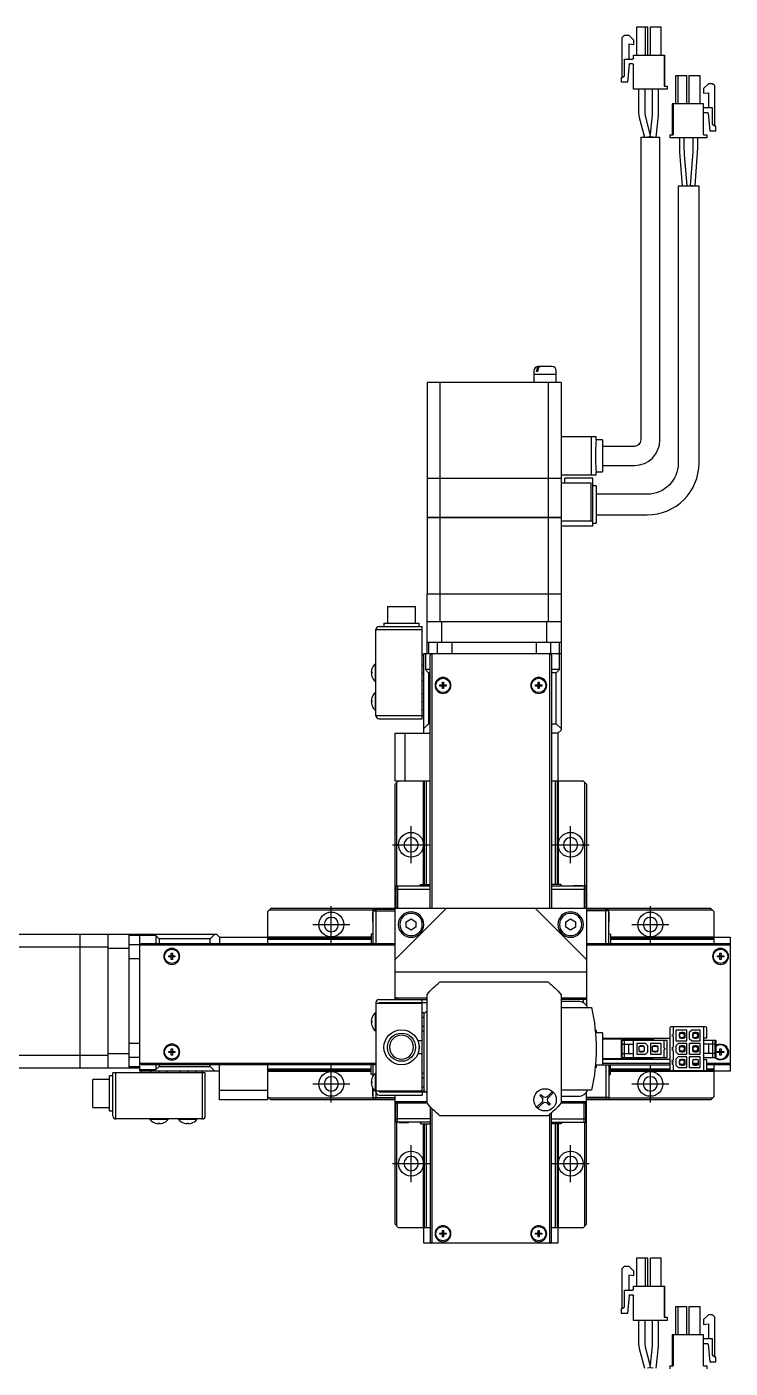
# Model space of a CAD drawing. Extents: x 0 to 1546, y -8 to 1243.
# Drawn here: x 549.7 to 770.2, y 822.4 to 1243.2 of the extents above; entities that cross this region are included whole.
import ezdxf

# ---------------------------------------------------------------- set-up
doc = ezdxf.new("R2010")
doc.units = 0
doc.header["$LTSCALE"] = 0.5
doc.linetypes.add('CENTER', pattern=[50.8, 31.75, -6.35, 6.35, -6.35])
doc.layers.add('MSM_CENTER', color=1, linetype='CENTER')
doc.layers.add('MSM_CONTINUOUS', color=7, linetype='CONTINUOUS')

msp = doc.modelspace()

# ---------------------------------------------------------------- linework, layer by layer
at = {"layer": 'MSM_CENTER'}
for p, q in [((670.16, 980.8), (670.16, 992.4)), ((720.16, 980.8), (720.16, 992.4)), ((664.36, 986.6), (675.96, 986.6)), ((714.36, 986.6), (725.96, 986.6)), ((645.16, 955.8), (645.16, 967.4)), ((745.16, 955.8), (745.16, 967.4)), ((639.36, 961.6), (650.96, 961.6)), ((739.36, 961.6), (750.96, 961.6)), ((645.16, 905.8), (645.16, 917.4)), ((745.16, 905.8), (745.16, 917.4)), ((639.36, 911.6), (650.96, 911.6)), ((739.36, 911.6), (750.96, 911.6)), ((670.16, 880.8), (670.16, 892.4)), ((720.16, 880.8), (720.16, 892.4)), ((664.36, 886.6), (675.96, 886.6)), ((714.36, 886.6), (725.96, 886.6))]:
    msp.add_line(p, q, dxfattribs=at)
at = {"layer": 'MSM_CONTINUOUS', "linetype": 'CONTINUOUS'}
for p, q in [((740.96, 1234.3), (740.96, 1243.2)), ((740.96, 1243.2), (744.36, 1243.2)), ((740.96, 1234.3), (740.96, 1243.2)), ((743.61, 1234.3), (743.61, 1243.2)), ((744.36, 1234.3), (744.36, 1243.2)), ((745.16, 1234.3), (745.16, 1243.2)), ((745.16, 1243.2), (748.56, 1243.2)), ((745.16, 1234.3), (745.16, 1243.2)), ((748.56, 1234.3), (748.56, 1243.2)), ((736.36, 1239.9), (737.06, 1240.6)), ((736.36, 1239.9), (737.06, 1240.6)), ((736.36, 1227.3), (736.36, 1239.9)), ((736.36, 1227.3), (736.36, 1239.9)), ((737.06, 1240.6), (738.36, 1240.6)), ((738.36, 1240.6), (739.86, 1239.1)), ((739.86, 1237.6), (738.36, 1237.74)), ((738.36, 1237.74), (738.36, 1233.05)), ((739.86, 1237.6), (738.36, 1237.74)), ((739.86, 1239.1), (739.86, 1237.6)), ((737.06, 1227.8), (737.06, 1233.05)), ((737.06, 1233.05), (739.56, 1233.05)), ((737.06, 1227.8), (737.06, 1233.05)), ((739.86, 1233.35), (739.86, 1234.3)), ((739.86, 1234.3), (749.71, 1234.3)), ((739.86, 1233.35), (739.86, 1234.3)), ((739.86, 1233.35), (739.86, 1233.35)), ((749.46, 1234.3), (749.46, 1224.6)), ((749.71, 1224.6), (749.71, 1234.3)), ((738.47, 1231.37), (737.98, 1225.8)), ((739.56, 1231.55), (738.66, 1231.55)), ((739.86, 1231.26), (739.86, 1231.25)), ((739.86, 1223.6), (739.86, 1231.25)), ((739.86, 1223.6), (739.86, 1231.25)), ((736.06, 1225.8), (736.06, 1227.3)), ((736.06, 1227.3), (736.36, 1227.3)), ((736.06, 1225.8), (736.06, 1227.3)), ((737.98, 1225.8), (736.06, 1225.8)), ((736.36, 1227.3), (737.06, 1227.8)), ((736.36, 1227.3), (737.06, 1227.8)), ((749.46, 1224.6), (750.46, 1224.6)), ((750.46, 1224.6), (750.46, 1223.6)), ((753.16, 1227.95), (756.56, 1227.95)), ((753.16, 1219.05), (753.16, 1227.95)), ((753.91, 1219.05), (753.91, 1227.95)), ((756.56, 1219.05), (756.56, 1227.95)), ((757.36, 1219.05), (757.36, 1227.95)), ((757.36, 1227.95), (760.76, 1227.95)), ((760.76, 1219.05), (760.76, 1227.95)), ((763.36, 1225.35), (761.86, 1223.85)), ((764.66, 1225.35), (763.36, 1225.35)), ((765.36, 1224.65), (764.66, 1225.35)), ((765.36, 1212.05), (765.36, 1224.65)), ((750.46, 1223.6), (739.86, 1223.6)), ((741.49, 1223.6), (741.49, 1216.25)), ((743.49, 1216.25), (743.49, 1223.6)), ((745.69, 1223.6), (745.69, 1215.7)), ((747.69, 1215.7), (747.69, 1223.6)), ((761.86, 1223.85), (761.86, 1222.35)), ((761.86, 1222.35), (763.36, 1222.49)), ((763.36, 1222.49), (763.36, 1217.8)), ((741.49, 1216.25), (741.68, 1214.73)), ((743.62, 1215.24), (743.49, 1216.25)), ((761.86, 1219.05), (752.01, 1219.05)), ((752.01, 1219.05), (752.01, 1209.35)), ((752.26, 1219.05), (752.26, 1209.35)), ((761.86, 1209.35), (761.86, 1219.05)), ((764.66, 1217.8), (762.16, 1217.8)), ((762.16, 1216.3), (763.06, 1216.3)), ((763.26, 1216.12), (763.75, 1210.55)), ((764.66, 1212.55), (764.66, 1217.8)), ((741.68, 1214.73), (743.28, 1208.6)), ((745.1, 1209.55), (743.62, 1215.24)), ((745.69, 1215.6), (745.1, 1209.55)), ((745.69, 1215.7), (745.69, 1215.6)), ((747.02, 1208.6), (747.68, 1215.41)), ((747.68, 1215.41), (747.69, 1215.7)), ((765.36, 1212.05), (764.66, 1212.55)), ((765.66, 1212.05), (765.36, 1212.05)), ((765.66, 1210.55), (765.66, 1212.05)), ((742.16, 1208.6), (748.16, 1208.6)), ((742.16, 1208.6), (742.16, 1113.6)), ((745.16, 1208.82), (744.31, 1208.6)), ((745.03, 1208.79), (745.02, 1208.7)), ((746.01, 1208.6), (745.02, 1208.7)), ((745.16, 1208.82), (745.1, 1209.55)), ((748.16, 1113.6), (748.16, 1208.6)), ((751.26, 1209.35), (751.26, 1208.35)), ((751.26, 1209.35), (752.26, 1209.35)), ((762.86, 1208.35), (751.26, 1208.35)), ((754.29, 1208.35), (754.29, 1204.75)), ((755.79, 1205.73), (755.79, 1208.35)), ((758.49, 1208.35), (758.49, 1204.73)), ((759.99, 1204.73), (759.99, 1208.35)), ((761.86, 1209.35), (762.86, 1209.35)), ((762.86, 1209.35), (762.86, 1208.35)), ((763.75, 1210.55), (765.66, 1210.55)), ((754.32, 1203.9), (755.16, 1193.35)), ((755.89, 1203.09), (755.79, 1205.73)), ((758.46, 1204.04), (757.67, 1193.41)), ((759.17, 1193.35), (759.96, 1203.93)), ((756.66, 1193.41), (755.89, 1203.09)), ((753.91, 1193.35), (760.41, 1193.35)), ((753.91, 1193.35), (753.91, 1106.35)), ((758.41, 1193.35), (757.67, 1193.41)), ((757.67, 1193.41), (757.69, 1193.35)), ((760.41, 1106.35), (760.41, 1193.35)), ((708.66, 1134.1), (708.66, 1131.6)), ((717.16, 1131.6), (675.16, 1131.6)), ((675.16, 1131.6), (675.16, 1101.65)), ((679.19, 1131.6), (679.19, 1101.65)), ((713.14, 1131.6), (713.14, 1101.65)), ((717.16, 1131.6), (717.16, 1101.65)), ((728.16, 1114.6), (717.16, 1114.6)), ((726.73, 1102.6), (726.73, 1114.6)), ((728.16, 1113.6), (728.16, 1114.6)), ((730.16, 1113.6), (728.16, 1113.6)), ((730.16, 1113.6), (730.16, 1103.6)), ((740.16, 1111.6), (730.16, 1111.6)), ((728.16, 1102.6), (717.16, 1102.6)), ((728.16, 1102.6), (728.16, 1103.6)), ((728.16, 1103.6), (730.16, 1103.6)), ((730.16, 1105.6), (740.16, 1105.6)), ((675.16, 1101.65), (717.16, 1101.65)), ((675.16, 1101.6), (675.16, 1089.35)), ((675.16, 1101.6), (717.16, 1101.6)), ((675.21, 1101.65), (675.21, 1101.6)), ((679.19, 1101.6), (679.19, 1089.35)), ((679.45, 1101.65), (679.45, 1101.6)), ((712.88, 1101.65), (712.88, 1101.6)), ((713.14, 1101.6), (713.14, 1089.35)), ((717.11, 1101.65), (717.11, 1101.6)), ((717.16, 1101.6), (717.16, 1065.35)), ((726.56, 1100.1), (717.16, 1100.1)), ((727.16, 1101.6), (718.36, 1101.6)), ((718.36, 1100.1), (718.36, 1101.6)), ((726.56, 1088.1), (726.56, 1100.1)), ((727.16, 1086.6), (727.16, 1101.6)), ((728.16, 1099.17), (727.16, 1099.17)), ((728.16, 1099.17), (728.16, 1087.53)), ((744.16, 1096.6), (728.16, 1096.6)), ((728.16, 1090.1), (744.16, 1090.1)), ((675.16, 1089.35), (717.16, 1089.35)), ((675.16, 1089.3), (675.16, 1065.35)), ((675.16, 1089.3), (717.16, 1089.3)), ((675.21, 1089.35), (675.21, 1089.3)), ((679.19, 1089.3), (679.19, 1065.35)), ((679.45, 1089.35), (679.45, 1089.3)), ((712.88, 1089.35), (712.88, 1089.3)), ((713.14, 1089.3), (713.14, 1065.35)), ((717.11, 1089.35), (717.11, 1089.3)), ((727.16, 1088.1), (717.16, 1088.1)), ((727.16, 1086.6), (717.16, 1086.6)), ((727.16, 1087.53), (728.16, 1087.53)), ((675.16, 1065.35), (717.16, 1065.35)), ((675.16, 1065.3), (717.16, 1065.3)), ((675.16, 1046.6), (675.16, 1065.3)), ((675.21, 1065.35), (675.21, 1065.3)), ((679.19, 1065.3), (679.19, 1056.6)), ((679.45, 1065.35), (679.45, 1065.3)), ((712.88, 1065.35), (712.88, 1065.3)), ((713.14, 1065.3), (713.14, 1056.6)), ((717.11, 1065.35), (717.11, 1065.3)), ((717.16, 1065.3), (717.16, 1022.6)), ((662.74, 1061.4), (671.59, 1061.4)), ((662.74, 1061.4), (662.74, 1056.1)), ((671.59, 1056.1), (671.59, 1061.4)), ((717.16, 1056.6), (675.16, 1056.6)), ((679.66, 1056.6), (679.66, 1050.1)), ((712.66, 1050.1), (712.66, 1056.6)), ((659.16, 1027.1), (659.16, 1054.1)), ((659.16, 1054.1), (673.66, 1054.1)), ((660.16, 1055.1), (673.66, 1055.1)), ((661.66, 1056.1), (672.66, 1056.1)), ((661.66, 1056.1), (661.66, 1055.1)), ((672.66, 1055.1), (672.66, 1056.1)), ((673.66, 1026.1), (673.66, 1055.1)), ((717.16, 1050.1), (675.16, 1050.1)), ((675.66, 1050.1), (675.66, 1046.6)), ((678.43, 1046.6), (678.43, 1050.1)), ((682.9, 1050.1), (682.9, 1046.6)), ((709.43, 1046.6), (709.43, 1050.1)), ((713.9, 1050.1), (713.9, 1046.6)), ((716.66, 1041.6), (716.66, 1050.1)), ((673.66, 1046.1), (674.16, 1046.1)), ((674.16, 1046.6), (717.16, 1046.6)), ((674.16, 1021.6), (674.16, 1046.6)), ((674.66, 1046.6), (674.66, 1041.6)), ((676.66, 1046.6), (676.16, 1046.1)), ((676.16, 966.6), (676.16, 1046.1)), ((676.66, 1046.6), (676.66, 966.6)), ((713.66, 966.6), (713.66, 1046.6)), ((714.16, 1046.1), (713.66, 1046.6)), ((714.16, 1046.1), (714.16, 966.6)), ((657.68, 1040.86), (657.86, 1040.86)), ((657.86, 1040.34), (657.68, 1040.34)), ((657.85, 1041.76), (657.86, 1041.76)), ((657.86, 1039.45), (657.85, 1039.45)), ((657.86, 1040.86), (657.86, 1040.34)), ((659.01, 1037.75), (659.01, 1043.45)), ((659.16, 1043.45), (659.01, 1043.45)), ((673.66, 1043.1), (674.16, 1043.1)), ((673.66, 1040.6), (674.16, 1040.6)), ((674.66, 1041.6), (675.66, 1040.6)), ((676.16, 1041.6), (674.66, 1041.6)), ((676.16, 1040.6), (675.66, 1040.6)), ((675.66, 1040.6), (675.66, 1024.6)), ((716.66, 1041.6), (714.16, 1041.6)), ((715.66, 1040.6), (714.16, 1040.6)), ((715.66, 1040.6), (716.66, 1041.6)), ((715.66, 1024.6), (715.66, 1040.6)), ((659.01, 1037.75), (659.16, 1037.75)), ((673.66, 1038.1), (674.16, 1038.1)), ((679.19, 1036.42), (679.19, 1036.78)), ((679.19, 1036.78), (679.98, 1036.78)), ((679.98, 1036.42), (679.19, 1036.42)), ((679.97, 1036.42), (679.97, 1036.78)), ((679.98, 1037.58), (680.34, 1037.58)), ((679.98, 1036.78), (679.98, 1037.58)), ((679.98, 1036.8), (680.34, 1036.8)), ((679.98, 1035.63), (679.98, 1036.42)), ((680.34, 1036.41), (679.98, 1036.41)), ((680.34, 1035.63), (679.98, 1035.63)), ((680.34, 1037.58), (680.34, 1036.78)), ((680.34, 1036.78), (681.14, 1036.78)), ((681.14, 1036.42), (680.34, 1036.42)), ((680.34, 1036.42), (680.34, 1035.63)), ((680.36, 1036.78), (680.36, 1036.42)), ((681.14, 1036.78), (681.14, 1036.42)), ((709.19, 1036.42), (709.19, 1036.78)), ((709.19, 1036.78), (709.98, 1036.78)), ((709.98, 1036.42), (709.19, 1036.42)), ((709.97, 1036.42), (709.97, 1036.78)), ((709.98, 1037.58), (710.34, 1037.58)), ((709.98, 1036.78), (709.98, 1037.58)), ((709.98, 1036.8), (710.34, 1036.8)), ((709.98, 1035.63), (709.98, 1036.42)), ((710.34, 1036.41), (709.98, 1036.41)), ((710.34, 1035.63), (709.98, 1035.63)), ((710.34, 1037.58), (710.34, 1036.78)), ((710.34, 1036.78), (711.14, 1036.78)), ((711.14, 1036.42), (710.34, 1036.42)), ((710.34, 1036.42), (710.34, 1035.63)), ((710.36, 1036.78), (710.36, 1036.42)), ((711.14, 1036.78), (711.14, 1036.42)), ((657.68, 1031.86), (657.86, 1031.86)), ((657.86, 1031.34), (657.68, 1031.34)), ((657.85, 1032.76), (657.86, 1032.76)), ((657.86, 1031.86), (657.86, 1031.34)), ((659.01, 1028.75), (659.01, 1034.45)), ((659.16, 1034.45), (659.01, 1034.45)), ((673.66, 1034.1), (674.16, 1034.1)), ((673.66, 1031.6), (674.16, 1031.6)), ((657.86, 1030.45), (657.85, 1030.45)), ((659.01, 1028.75), (659.16, 1028.75)), ((674.16, 1027.1), (659.16, 1027.1)), ((673.66, 1029.1), (674.16, 1029.1)), ((660.16, 1026.1), (673.66, 1026.1)), ((674.16, 1023.1), (675.66, 1024.6)), ((675.66, 1024.6), (676.16, 1024.6)), ((714.16, 1024.6), (715.66, 1024.6)), ((715.66, 1024.6), (717.16, 1023.1)), ((716.16, 1021.6), (717.16, 1022.6)), ((665.16, 1006.6), (665.16, 1021.6)), ((665.16, 1021.6), (676.16, 1021.6)), ((668.16, 1021.6), (668.16, 1006.6)), ((716.16, 1021.6), (714.16, 1021.6)), ((716.16, 1021.6), (716.16, 1006.6)), ((676.16, 1006.6), (665.16, 1006.6)), ((666.16, 1006.6), (665.16, 1005.6)), ((665.66, 973.6), (665.66, 1006.1)), ((674.06, 974.1), (674.06, 1006.6)), ((674.36, 974.1), (674.36, 1006.6)), ((674.87, 1006.6), (674.87, 974.1)), ((724.16, 1006.6), (714.16, 1006.6)), ((715.46, 974.1), (715.46, 1006.6)), ((715.96, 1006.6), (715.96, 974.1)), ((716.26, 1006.6), (716.26, 974.1)), ((725.16, 1005.6), (724.16, 1006.6)), ((724.66, 973.6), (724.66, 1006.1)), ((665.16, 938.1), (665.16, 1005.6)), ((725.16, 1005.6), (725.16, 936.13)), ((665.36, 972.6), (665.36, 966.6)), ((676.16, 972.6), (665.36, 972.6)), ((665.41, 973.6), (665.41, 972.6)), ((676.16, 973.6), (665.41, 973.6)), ((665.86, 972.6), (665.86, 966.6)), ((665.91, 973.6), (665.91, 972.6)), ((669.36, 973.65), (666.36, 973.65)), ((666.36, 973.65), (666.36, 973.6)), ((669.36, 973.6), (669.36, 973.65)), ((672.93, 973.6), (673.23, 974.1)), ((673.23, 974.1), (676.16, 974.1)), ((717.09, 974.1), (714.16, 974.1)), ((724.91, 973.6), (714.16, 973.6)), ((724.96, 972.6), (714.16, 972.6)), ((717.39, 973.6), (717.09, 974.1)), ((723.96, 973.7), (720.96, 973.7)), ((720.96, 973.7), (720.96, 973.6)), ((723.96, 973.6), (723.96, 973.7)), ((724.41, 973.6), (724.41, 972.6)), ((724.46, 972.6), (724.46, 966.6)), ((724.91, 973.6), (724.91, 972.6)), ((724.96, 972.6), (724.96, 966.6)), ((626.16, 966.6), (625.16, 965.6)), ((625.16, 965.6), (625.16, 955.6)), ((658.16, 966.1), (625.66, 966.1)), ((764.16, 966.6), (626.16, 966.6)), ((658.06, 965.4), (658.06, 962.4)), ((658.16, 965.4), (658.06, 965.4)), ((658.16, 966.35), (659.16, 966.35)), ((658.16, 966.35), (658.16, 955.6)), ((658.16, 965.85), (659.16, 965.85)), ((659.16, 966.4), (665.16, 966.4)), ((659.16, 966.4), (659.16, 955.6)), ((659.16, 965.9), (665.16, 965.9)), ((665.16, 950.6), (681.16, 966.6)), ((709.16, 966.6), (725.16, 950.6)), ((731.16, 966.4), (725.16, 966.4)), ((731.16, 965.9), (725.16, 965.9)), ((731.16, 955.6), (731.16, 966.4)), ((732.16, 966.35), (731.16, 966.35)), ((732.16, 965.85), (731.16, 965.85)), ((732.16, 955.6), (732.16, 966.35)), ((764.66, 966.1), (732.16, 966.1)), ((732.21, 965.4), (732.16, 965.4)), ((732.21, 962.4), (732.21, 965.4)), ((765.16, 965.6), (764.16, 966.6)), ((765.16, 955.6), (765.16, 965.6)), ((658.06, 962.4), (658.16, 962.4)), ((668.66, 962.47), (670.16, 963.34)), ((668.66, 960.74), (668.66, 962.47)), ((670.16, 959.87), (668.66, 960.74)), ((670.16, 963.34), (671.66, 962.47)), ((671.66, 960.74), (670.16, 959.87)), ((671.66, 962.47), (671.66, 960.74)), ((718.66, 962.47), (720.16, 963.34)), ((718.66, 960.74), (718.66, 962.47)), ((720.16, 959.87), (718.66, 960.74)), ((720.16, 963.34), (721.66, 962.47)), ((721.66, 960.74), (720.16, 959.87)), ((721.66, 962.47), (721.66, 960.74)), ((732.16, 962.4), (732.21, 962.4)), ((530.16, 958.6), (566.41, 958.6)), ((566.41, 916.6), (566.41, 958.6)), ((566.41, 958.55), (566.46, 958.55)), ((566.46, 958.6), (609.16, 958.6)), ((566.46, 916.6), (566.46, 958.6)), ((575.16, 958.6), (575.16, 916.6)), ((581.66, 958.6), (581.66, 916.6)), ((590.16, 958.1), (581.66, 958.1)), ((581.66, 955.34), (585.16, 955.34)), ((585.16, 915.6), (585.16, 958.6)), ((585.66, 955.6), (585.16, 955.1)), ((585.66, 955.6), (665.16, 955.6)), ((590.16, 958.1), (590.16, 955.6)), ((591.16, 957.1), (590.16, 958.1)), ((591.16, 957.1), (591.16, 955.6)), ((607.16, 957.1), (591.16, 957.1)), ((607.16, 957.1), (608.66, 958.6)), ((607.16, 955.6), (607.16, 957.1)), ((610.16, 957.6), (609.16, 958.6)), ((610.16, 957.6), (610.16, 955.6)), ((610.16, 957.6), (625.16, 957.6)), ((625.16, 957.7), (657.66, 957.7)), ((625.16, 957.4), (657.66, 957.4)), ((657.66, 956.9), (625.16, 956.9)), ((658.16, 958.83), (657.66, 958.53)), ((657.66, 958.53), (657.66, 955.6)), ((725.16, 955.6), (770.16, 955.6)), ((732.16, 958.83), (732.66, 958.53)), ((732.66, 958.53), (732.66, 955.6)), ((732.66, 957.7), (765.16, 957.7)), ((732.66, 957.4), (765.16, 957.4)), ((765.16, 956.9), (732.66, 956.9)), ((765.16, 957.6), (770.16, 957.6)), ((770.16, 955.1), (769.66, 955.6)), ((770.16, 957.6), (770.16, 915.6)), ((542.46, 954.58), (566.41, 954.58)), ((566.41, 954.32), (566.46, 954.32)), ((566.46, 954.58), (575.16, 954.58)), ((581.66, 954.1), (575.16, 954.1)), ((665.16, 955.1), (585.16, 955.1)), ((594.19, 951.78), (594.98, 951.78)), ((594.19, 951.42), (594.19, 951.78)), ((594.98, 951.42), (594.19, 951.42)), ((594.97, 951.42), (594.97, 951.78)), ((594.98, 952.58), (595.34, 952.58)), ((594.98, 951.78), (594.98, 952.58)), ((594.98, 951.8), (595.34, 951.8)), ((594.98, 950.63), (594.98, 951.42)), ((595.34, 951.41), (594.98, 951.41)), ((595.34, 952.58), (595.34, 951.78)), ((595.34, 951.78), (596.14, 951.78)), ((595.34, 951.42), (595.34, 950.63)), ((596.14, 951.42), (595.34, 951.42)), ((595.36, 951.78), (595.36, 951.42)), ((596.14, 951.78), (596.14, 951.42)), ((770.16, 955.1), (725.16, 955.1)), ((766.19, 951.78), (766.98, 951.78)), ((766.19, 951.42), (766.19, 951.78)), ((766.98, 951.42), (766.19, 951.42)), ((766.97, 951.42), (766.97, 951.78)), ((766.98, 952.58), (767.34, 952.58)), ((766.98, 951.78), (766.98, 952.58)), ((766.98, 951.8), (767.34, 951.8)), ((766.98, 950.63), (766.98, 951.42)), ((767.34, 951.41), (766.98, 951.41)), ((767.34, 952.58), (767.34, 951.78)), ((767.34, 951.78), (768.14, 951.78)), ((768.14, 951.42), (767.34, 951.42)), ((767.34, 951.42), (767.34, 950.63)), ((767.36, 951.78), (767.36, 951.42)), ((768.14, 951.78), (768.14, 951.42)), ((585.16, 950.87), (581.66, 950.87)), ((595.34, 950.63), (594.98, 950.63)), ((767.34, 950.63), (766.98, 950.63)), ((725.16, 946.6), (665.16, 946.6)), ((679.19, 943.6), (713.14, 943.6)), ((665.16, 938.6), (675.16, 938.6)), ((666.16, 938.1), (666.37, 938.6)), ((675.16, 938.3), (674.86, 938.6)), ((675.16, 905.63), (675.16, 939.58)), ((717.16, 939.58), (717.16, 905.63)), ((717.16, 938.6), (725.16, 938.6)), ((723.96, 938.6), (724.16, 938.1)), ((659.16, 937.1), (659.16, 906.8)), ((659.16, 936.9), (673.66, 936.9)), ((660.16, 938.1), (675.16, 938.1)), ((660.16, 937.1), (675.16, 937.1)), ((660.16, 937.1), (660.16, 936.9)), ((665.16, 936.9), (665.16, 937.1)), ((666.16, 937.1), (665.96, 936.9)), ((673.66, 937.1), (673.66, 938.1)), ((673.66, 909.3), (673.66, 936.9)), ((725.16, 938.1), (717.16, 938.1)), ((717.16, 937.6), (722.58, 937.6)), ((717.16, 935.6), (726.73, 935.6)), ((724.16, 937.15), (724.16, 938.1)), ((657.68, 931.36), (657.86, 931.36)), ((657.86, 930.84), (657.68, 930.84)), ((657.85, 932.26), (657.86, 932.26)), ((657.86, 929.95), (657.85, 929.95)), ((657.86, 931.36), (657.86, 930.84)), ((659.01, 928.25), (659.01, 933.95)), ((659.16, 933.95), (659.01, 933.95)), ((673.66, 933.99), (674.16, 933.99)), ((673.66, 932.55), (674.16, 932.55)), ((674.66, 934.1), (674.16, 933.6)), ((674.16, 933.99), (674.16, 909.22)), ((675.16, 934.1), (674.66, 934.1)), ((659.01, 928.25), (659.16, 928.25)), ((673.66, 929.66), (674.16, 929.66)), ((673.66, 928.22), (674.16, 928.22)), ((728.16, 928.42), (727.88, 928.42)), ((730.16, 927.6), (727.95, 927.6)), ((728.16, 928.42), (728.16, 927.6)), ((730.16, 927.6), (730.16, 917.6)), ((751.26, 925.85), (730.16, 925.85)), ((742.16, 925.85), (742.16, 925.6)), ((751.26, 929.2), (751.26, 916)), ((762.56, 929.5), (751.56, 929.5)), ((752.26, 929.5), (752.26, 927.05)), ((752.26, 926.55), (752.26, 923.13)), ((756.56, 928.5), (753.16, 928.5)), ((753.16, 928.5), (753.16, 925.1)), ((754.54, 927.55), (754.16, 927.18)), ((754.16, 927.18), (754.16, 926.43)), ((754.16, 926.43), (754.54, 926.05)), ((754.91, 927.6), (754.26, 927.6)), ((754.26, 927.6), (754.26, 927.28)), ((754.26, 926.33), (754.26, 926)), ((754.26, 926), (754.91, 926)), ((754.32, 926.59), (754.45, 926.14)), ((755.91, 927.55), (754.54, 927.55)), ((754.54, 926.05), (755.91, 926.05)), ((755.41, 927.7), (754.91, 927.7)), ((754.91, 927.7), (754.91, 927.55)), ((754.91, 926.05), (754.91, 925.9)), ((754.91, 925.9), (755.41, 925.9)), ((755.41, 927.7), (755.41, 927.55)), ((755.91, 927.6), (755.41, 927.6)), ((755.41, 925.9), (755.41, 926.05)), ((755.41, 926), (755.91, 926)), ((755.91, 926.49), (755.76, 927.02)), ((755.91, 927.6), (755.91, 926)), ((756.56, 925.1), (756.56, 928.5)), ((758.11, 928.5), (757.36, 927.75)), ((757.36, 927.75), (757.36, 925.85)), ((757.36, 925.85), (758.11, 925.1)), ((760.76, 928.5), (758.11, 928.5)), ((758.46, 927.28), (758.36, 927.18)), ((758.36, 927.18), (758.36, 926.43)), ((758.52, 927.01), (758.36, 926.46)), ((758.36, 926.43), (758.74, 926.05)), ((759.11, 927.6), (758.46, 927.6)), ((758.46, 927.6), (758.46, 927.28)), ((758.74, 927.55), (758.46, 927.28)), ((758.46, 926.33), (758.46, 926)), ((758.46, 926), (759.11, 926)), ((760.11, 927.55), (758.74, 927.55)), ((758.74, 926.05), (760.11, 926.05)), ((759.11, 927.7), (759.11, 927.55)), ((759.61, 927.7), (759.11, 927.7)), ((759.11, 926.05), (759.11, 925.9)), ((759.11, 925.9), (759.61, 925.9)), ((759.61, 927.7), (759.61, 927.55)), ((760.11, 927.6), (759.61, 927.6)), ((759.61, 925.9), (759.61, 926.05)), ((759.61, 926), (760.11, 926)), ((759.81, 926.05), (759.96, 926.6)), ((760.11, 927.6), (760.11, 926)), ((760.76, 925.1), (760.76, 928.5)), ((761.86, 929.5), (761.86, 915.7)), ((761.86, 926.1), (762.86, 926.1)), ((762.86, 926.1), (762.86, 929.2)), ((581.66, 924.34), (585.16, 924.34)), ((594.19, 921.78), (594.98, 921.78)), ((594.19, 921.42), (594.19, 921.78)), ((594.97, 921.42), (594.97, 921.78)), ((594.98, 922.58), (595.34, 922.58)), ((594.98, 921.78), (594.98, 922.58)), ((594.98, 921.8), (595.34, 921.8)), ((595.34, 922.58), (595.34, 921.78)), ((595.34, 921.78), (596.14, 921.78)), ((595.36, 921.78), (595.36, 921.42)), ((596.14, 921.78), (596.14, 921.42)), ((673.66, 925.1), (672.29, 925.1)), ((672.94, 923.1), (672.64, 923.62)), ((672.64, 922.59), (672.94, 923.1)), ((745.16, 925.6), (730.16, 925.6)), ((736.06, 919.9), (736.06, 925.3)), ((736.06, 925.3), (750.46, 925.3)), ((736.36, 919.9), (736.36, 925.3)), ((736.36, 924.1), (739.86, 924.1)), ((737.06, 919.9), (737.06, 925.3)), ((738.36, 921.1), (738.36, 924.1)), ((739.86, 919.9), (739.86, 925.3)), ((740.16, 925.6), (740.16, 925.3)), ((743.61, 924.3), (740.96, 924.3)), ((740.96, 924.3), (740.96, 920.9)), ((742.11, 923.4), (741.61, 923.4)), ((741.61, 921.8), (741.61, 923.4)), ((742.99, 923.35), (741.61, 923.35)), ((741.61, 921.85), (742.99, 921.85)), ((741.61, 921.8), (742.11, 921.8)), ((742.61, 923.5), (742.11, 923.5)), ((742.11, 923.35), (742.11, 923.5)), ((742.11, 921.85), (742.11, 921.7)), ((742.11, 921.7), (742.61, 921.7)), ((742.61, 923.35), (742.61, 923.5)), ((743.26, 923.4), (742.61, 923.4)), ((742.61, 921.7), (742.61, 921.85)), ((742.61, 921.8), (743.26, 921.8)), ((743.36, 922.98), (742.99, 923.35)), ((742.99, 921.85), (743.36, 922.23)), ((743.26, 923.08), (743.26, 923.4)), ((743.26, 921.8), (743.26, 922.13)), ((743.36, 922.23), (743.36, 922.98)), ((744.36, 923.55), (743.61, 924.3)), ((743.61, 920.9), (744.36, 921.65)), ((744.36, 921.65), (744.36, 923.55)), ((745.16, 924.3), (745.16, 920.9)), ((748.56, 924.3), (745.16, 924.3)), ((746.31, 923.4), (745.81, 923.4)), ((745.81, 921.8), (745.81, 923.4)), ((747.19, 923.35), (745.81, 923.35)), ((745.81, 921.85), (747.19, 921.85)), ((745.81, 921.8), (746.31, 921.8)), ((746.81, 923.5), (746.31, 923.5)), ((746.31, 923.35), (746.31, 923.5)), ((746.31, 921.85), (746.31, 921.7)), ((746.31, 921.7), (746.81, 921.7)), ((746.81, 923.35), (746.81, 923.5)), ((747.46, 923.4), (746.81, 923.4)), ((746.81, 921.7), (746.81, 921.85)), ((746.81, 921.8), (747.46, 921.8)), ((747.56, 922.98), (747.19, 923.35)), ((747.19, 921.85), (747.56, 922.23)), ((747.46, 923.08), (747.46, 923.4)), ((747.46, 921.8), (747.46, 922.13)), ((747.56, 922.23), (747.56, 922.98)), ((748.56, 920.9), (748.56, 924.3)), ((749.46, 922.85), (749.46, 925.3)), ((749.46, 919.9), (749.46, 922.35)), ((750.46, 919.9), (750.46, 925.3)), ((752.26, 922.63), (752.26, 922.58)), ((752.26, 922.08), (752.26, 919.2)), ((753.16, 925.1), (756.56, 925.1)), ((753.91, 924.3), (753.16, 923.55)), ((753.16, 923.55), (753.16, 921.65)), ((753.16, 921.65), (753.91, 920.9)), ((756.56, 924.3), (753.91, 924.3)), ((754.26, 923.08), (754.16, 922.98)), ((754.16, 922.98), (754.16, 922.23)), ((754.16, 922.23), (754.54, 921.85)), ((754.91, 923.4), (754.26, 923.4)), ((754.26, 923.4), (754.26, 923.08)), ((754.54, 923.35), (754.26, 923.08)), ((754.26, 922.13), (754.26, 921.8)), ((754.26, 921.8), (754.91, 921.8)), ((755.91, 923.35), (754.54, 923.35)), ((754.54, 921.85), (755.91, 921.85)), ((755.41, 923.5), (754.91, 923.5)), ((754.91, 923.5), (754.91, 923.35)), ((754.91, 921.85), (754.91, 921.7)), ((754.91, 921.7), (755.41, 921.7)), ((755.41, 923.5), (755.41, 923.35)), ((755.91, 923.4), (755.41, 923.4)), ((755.41, 921.7), (755.41, 921.85)), ((755.41, 921.8), (755.91, 921.8)), ((755.91, 923.35), (755.83, 923.35)), ((755.91, 921.86), (755.83, 921.85)), ((755.91, 923.4), (755.91, 921.8)), ((756.56, 920.9), (756.56, 924.3)), ((757.36, 924.3), (757.36, 920.9)), ((760.76, 924.3), (757.36, 924.3)), ((758.11, 925.1), (760.76, 925.1)), ((758.74, 923.35), (758.36, 922.98)), ((758.36, 922.98), (758.36, 922.23)), ((758.36, 922.23), (758.74, 921.85)), ((759.11, 923.4), (758.46, 923.4)), ((758.46, 923.4), (758.46, 923.08)), ((758.46, 922.13), (758.46, 921.8)), ((758.46, 921.8), (759.11, 921.8)), ((760.11, 923.35), (758.74, 923.35)), ((758.74, 921.85), (760.11, 921.85)), ((759.11, 923.5), (759.11, 923.35)), ((759.61, 923.5), (759.11, 923.5)), ((759.11, 921.85), (759.11, 921.7)), ((759.11, 921.7), (759.61, 921.7)), ((759.61, 923.5), (759.61, 923.35)), ((760.11, 923.4), (759.61, 923.4)), ((759.61, 921.7), (759.61, 921.85)), ((759.61, 921.8), (760.11, 921.8)), ((760.11, 923.4), (760.11, 921.8)), ((760.76, 920.9), (760.76, 924.3)), ((761.86, 925.3), (765.66, 925.3)), ((765.36, 924.1), (761.86, 924.1)), ((763.36, 924.1), (763.36, 921.1)), ((764.66, 925.3), (764.66, 919.9)), ((765.36, 925.3), (765.36, 919.9)), ((765.66, 925.3), (765.66, 919.9)), ((766.19, 921.42), (766.19, 921.78)), ((766.19, 921.78), (766.98, 921.78)), ((766.97, 921.42), (766.97, 921.78)), ((766.98, 922.58), (767.34, 922.58)), ((766.98, 921.78), (766.98, 922.58)), ((766.98, 921.8), (767.34, 921.8)), ((767.34, 922.58), (767.34, 921.78)), ((767.34, 921.78), (768.14, 921.78)), ((767.36, 921.78), (767.36, 921.42)), ((768.14, 921.78), (768.14, 921.42)), ((542.46, 920.63), (566.41, 920.63)), ((566.41, 920.89), (566.46, 920.89)), ((566.46, 920.63), (575.16, 920.63)), ((575.16, 921.1), (581.66, 921.1)), ((585.16, 919.87), (581.66, 919.87)), ((585.16, 918.1), (659.16, 918.1)), ((585.16, 918.1), (585.66, 917.6)), ((659.16, 917.6), (585.66, 917.6)), ((590.16, 917.6), (590.16, 916.1)), ((591.16, 917.6), (591.16, 917.1)), ((594.98, 921.42), (594.19, 921.42)), ((594.98, 920.63), (594.98, 921.42)), ((595.34, 921.41), (594.98, 921.41)), ((595.34, 920.63), (594.98, 920.63)), ((595.34, 921.42), (595.34, 920.63)), ((596.14, 921.42), (595.34, 921.42)), ((607.16, 917.1), (607.16, 917.6)), ((610.16, 906.6), (610.16, 917.6)), ((625.16, 917.6), (625.16, 906.6)), ((657.66, 914.67), (657.66, 917.6)), ((658.16, 917.6), (658.16, 913.96)), ((672.29, 921.1), (673.66, 921.1)), ((727.95, 917.6), (751.26, 917.6)), ((728.16, 917.6), (728.16, 916.78)), ((730.16, 919.6), (745.16, 919.6)), ((730.16, 919.35), (751.26, 919.35)), ((730.16, 918.1), (751.26, 918.1)), ((731.16, 917.6), (731.16, 906.8)), ((732.16, 917.6), (732.16, 906.85)), ((732.66, 914.67), (732.66, 917.6)), ((736.06, 919.9), (750.46, 919.9)), ((736.36, 921.1), (739.86, 921.1)), ((740.16, 919.9), (740.16, 919.6)), ((740.96, 920.9), (743.61, 920.9)), ((742.16, 919.6), (742.16, 919.35)), ((745.16, 920.9), (748.56, 920.9)), ((752.26, 918.7), (752.26, 918.65)), ((752.26, 918.15), (752.26, 918.1)), ((752.26, 917.6), (752.26, 915.7)), ((753.91, 920.1), (753.16, 919.35)), ((753.16, 919.35), (753.16, 917.45)), ((753.16, 917.45), (753.91, 916.7)), ((753.91, 920.9), (756.56, 920.9)), ((756.56, 920.1), (753.91, 920.1)), ((754.54, 919.15), (754.16, 918.78)), ((754.16, 918.78), (754.16, 918.03)), ((754.16, 918.1), (754.35, 918.1)), ((754.16, 918.03), (754.54, 917.65)), ((754.91, 919.2), (754.26, 919.2)), ((754.26, 919.2), (754.26, 918.88)), ((754.26, 917.93), (754.26, 917.6)), ((754.26, 917.6), (754.91, 917.6)), ((754.32, 918.62), (754.45, 919.07)), ((755.91, 919.15), (754.54, 919.15)), ((754.54, 917.65), (755.91, 917.65)), ((755.41, 919.3), (754.91, 919.3)), ((754.91, 919.3), (754.91, 919.15)), ((754.91, 917.65), (754.91, 917.5)), ((754.91, 917.5), (755.41, 917.5)), ((755.41, 919.3), (755.41, 919.15)), ((755.91, 919.2), (755.41, 919.2)), ((755.41, 917.5), (755.41, 917.65)), ((755.41, 917.6), (755.91, 917.6)), ((755.73, 918.1), (755.91, 918.1)), ((755.91, 918.72), (755.76, 918.19)), ((755.91, 919.2), (755.91, 917.6)), ((756.56, 916.7), (756.56, 920.1)), ((757.36, 920.9), (760.76, 920.9)), ((760.76, 920.1), (757.36, 920.1)), ((757.36, 920.1), (757.36, 916.7)), ((758.74, 919.15), (758.36, 918.78)), ((758.36, 918.78), (758.36, 918.03)), ((758.36, 918.1), (760.11, 918.1)), ((758.36, 918.03), (758.74, 917.65)), ((759.11, 919.2), (758.46, 919.2)), ((758.46, 919.2), (758.46, 918.88)), ((758.46, 917.93), (758.46, 917.6)), ((758.46, 917.6), (759.11, 917.6)), ((760.11, 919.15), (758.74, 919.15)), ((758.74, 917.65), (760.11, 917.65)), ((759.61, 919.3), (759.11, 919.3)), ((759.11, 919.3), (759.11, 919.15)), ((759.11, 917.65), (759.11, 917.5)), ((759.11, 917.5), (759.61, 917.5)), ((759.61, 919.3), (759.61, 919.15)), ((760.11, 919.2), (759.61, 919.2)), ((759.61, 917.5), (759.61, 917.65)), ((759.61, 917.6), (760.11, 917.6)), ((760.11, 919.2), (760.11, 917.6)), ((760.76, 916.7), (760.76, 920.1)), ((765.36, 921.1), (761.86, 921.1)), ((761.86, 919.9), (765.66, 919.9)), ((762.86, 919.1), (761.86, 919.1)), ((762.86, 916), (762.86, 919.1)), ((762.86, 918.1), (770.16, 918.1)), ((770.16, 917.6), (762.86, 917.6)), ((765.16, 907.6), (765.16, 917.6)), ((766.98, 921.42), (766.19, 921.42)), ((766.98, 920.63), (766.98, 921.42)), ((767.34, 921.41), (766.98, 921.41)), ((767.34, 920.63), (766.98, 920.63)), ((768.14, 921.42), (767.34, 921.42)), ((767.34, 921.42), (767.34, 920.63)), ((769.66, 917.6), (770.16, 918.1)), ((542.46, 916.6), (566.41, 916.6)), ((566.41, 916.65), (566.46, 916.65)), ((566.46, 916.6), (585.16, 916.6)), ((575.66, 903.1), (575.66, 914.1)), ((576.66, 914.1), (575.66, 914.1)), ((605.66, 915.1), (576.66, 915.1)), ((576.66, 901.6), (576.66, 915.1)), ((577.66, 900.6), (577.66, 915.1)), ((581.66, 917.1), (585.16, 917.1)), ((585.16, 916.1), (590.16, 916.1)), ((610.16, 915.6), (585.16, 915.6)), ((585.66, 915.1), (585.66, 915.6)), ((588.66, 915.1), (588.66, 915.6)), ((590.16, 916.1), (591.16, 917.1)), ((591.16, 917.1), (607.16, 917.1)), ((591.16, 915.1), (591.16, 915.6)), ((593.66, 915.1), (593.66, 915.6)), ((597.66, 915.1), (597.66, 915.6)), ((600.16, 915.1), (600.16, 915.6)), ((602.66, 915.1), (602.66, 915.6)), ((604.66, 915.6), (604.66, 900.6)), ((605.66, 901.6), (605.66, 915.1)), ((608.66, 915.6), (607.16, 917.1)), ((625.16, 916.31), (657.66, 916.31)), ((657.66, 915.8), (625.16, 915.8)), ((657.66, 915.5), (625.16, 915.5)), ((658.16, 914.37), (657.66, 914.67)), ((657.85, 913.26), (657.86, 913.26)), ((659.01, 909.25), (659.01, 914.95)), ((659.16, 914.95), (659.01, 914.95)), ((673.66, 914.99), (674.16, 914.99)), ((673.66, 913.55), (674.16, 913.55)), ((727.88, 916.78), (728.16, 916.78)), ((732.16, 914.37), (732.66, 914.67)), ((732.66, 916.31), (751.26, 916.31)), ((751.34, 915.8), (732.66, 915.8)), ((765.16, 915.5), (732.66, 915.5)), ((762.56, 915.7), (751.56, 915.7)), ((753.91, 916.7), (756.56, 916.7)), ((757.36, 916.7), (760.76, 916.7)), ((765.16, 915.8), (762.79, 915.8)), ((762.86, 916.31), (765.16, 916.31)), ((770.16, 915.6), (765.16, 915.6)), ((570.36, 904.18), (570.36, 913.03)), ((575.66, 913.03), (570.36, 913.03)), ((610.16, 909.6), (625.16, 909.6)), ((657.68, 912.36), (657.86, 912.36)), ((657.86, 911.84), (657.68, 911.84)), ((657.86, 910.95), (657.85, 910.95)), ((657.86, 912.36), (657.86, 911.84)), ((658.11, 910.34), (658.11, 907.8)), ((658.16, 910.25), (658.16, 906.85)), ((659.01, 909.25), (659.16, 909.25)), ((673.66, 909.3), (659.16, 909.3)), ((660.16, 909.3), (660.16, 909.1)), ((660.16, 909.22), (674.16, 909.22)), ((660.16, 909.1), (675.16, 909.1)), ((665.16, 909.22), (665.16, 909.1)), ((665.86, 909.1), (665.75, 909.22)), ((665.91, 909.2), (665.9, 909.22)), ((674.56, 909.2), (665.91, 909.2)), ((673.66, 910.66), (674.16, 910.66)), ((673.66, 909.1), (673.66, 908.1)), ((674.16, 909.6), (675.16, 908.6)), ((712.87, 907.67), (714.46, 909.25)), ((714.81, 908.9), (713.23, 907.31)), ((726.73, 909.6), (717.16, 909.6)), ((725.16, 867.6), (725.16, 909.08)), ((732.26, 910.8), (732.16, 910.8)), ((732.26, 907.8), (732.26, 910.8)), ((625.16, 906.6), (610.16, 906.6)), ((625.16, 907.6), (626.16, 906.6)), ((658.16, 907.1), (625.66, 907.1)), ((665.16, 906.6), (626.16, 906.6)), ((658.11, 907.8), (658.16, 907.8)), ((658.16, 907.35), (659.16, 907.35)), ((658.16, 906.85), (659.16, 906.85)), ((659.16, 907.3), (665.16, 907.3)), ((659.16, 906.8), (665.16, 906.8)), ((660.16, 908.1), (673.66, 908.1)), ((665.16, 867.6), (665.16, 908.1)), ((665.16, 906.1), (675.16, 906.1)), ((665.66, 905.6), (665.16, 906.1)), ((665.36, 900.6), (665.36, 905.9)), ((674.66, 905.6), (665.66, 905.6)), ((665.86, 900.6), (665.86, 905.6)), ((674.66, 905.6), (675.16, 906.1)), ((709.52, 904.31), (711.1, 905.9)), ((711.46, 905.54), (709.87, 903.96)), ((710.5, 907.91), (710.86, 908.27)), ((711.1, 907.31), (710.5, 907.91)), ((710.86, 908.27), (711.46, 907.67)), ((713.47, 904.94), (712.87, 905.54)), ((713.23, 905.9), (713.83, 905.3)), ((713.83, 905.3), (713.47, 904.94)), ((724.66, 905.6), (717.14, 905.6)), ((722.58, 907.6), (717.16, 907.6)), ((717.16, 906.1), (725.16, 906.1)), ((724.46, 900.6), (724.46, 905.6)), ((725.16, 906.1), (724.66, 905.6)), ((724.96, 900.6), (724.96, 905.9)), ((731.16, 907.3), (725.16, 907.3)), ((731.16, 906.8), (725.16, 906.8)), ((764.16, 906.6), (725.16, 906.6)), ((732.16, 907.35), (731.16, 907.35)), ((732.16, 906.85), (731.16, 906.85)), ((732.16, 907.8), (732.26, 907.8)), ((764.66, 907.1), (732.16, 907.1)), ((764.16, 906.6), (765.16, 907.6)), ((570.36, 904.18), (575.66, 904.18)), ((575.66, 903.1), (576.66, 903.1)), ((604.66, 900.6), (577.66, 900.6)), ((588.31, 900.6), (588.31, 900.45)), ((594.01, 900.45), (594.01, 900.6)), ((597.31, 900.6), (597.31, 900.45)), ((603.01, 900.45), (603.01, 900.6)), ((676.16, 900.6), (665.36, 900.6)), ((665.41, 899.6), (665.41, 900.6)), ((665.91, 899.6), (665.91, 900.6)), ((676.16, 904.47), (676.16, 861.6)), ((676.66, 903.93), (676.66, 861.6)), ((713.14, 901.6), (679.19, 901.6)), ((713.66, 861.6), (713.66, 902.04)), ((714.16, 861.6), (714.16, 902.48)), ((714.16, 900.6), (724.96, 900.6)), ((724.41, 899.6), (724.41, 900.6)), ((724.91, 899.6), (724.91, 900.6)), ((594.01, 900.45), (588.31, 900.45)), ((590.01, 899.29), (590.01, 899.3)), ((590.9, 899.3), (591.42, 899.3)), ((590.9, 899.12), (590.9, 899.3)), ((591.42, 899.3), (591.42, 899.12)), ((592.32, 899.3), (592.32, 899.29)), ((603.01, 900.45), (597.31, 900.45)), ((599.01, 899.29), (599.01, 899.3)), ((599.9, 899.3), (600.42, 899.3)), ((599.9, 899.12), (599.9, 899.3)), ((600.42, 899.3), (600.42, 899.12)), ((601.32, 899.3), (601.32, 899.29)), ((676.16, 899.6), (665.41, 899.6)), ((665.66, 867.1), (665.66, 899.6)), ((666.36, 899.6), (666.36, 899.5)), ((666.36, 899.5), (669.36, 899.5)), ((669.36, 899.5), (669.36, 899.6)), ((672.93, 899.6), (673.23, 899.1)), ((673.23, 899.1), (676.16, 899.1)), ((674.06, 866.6), (674.06, 899.1)), ((674.36, 866.6), (674.36, 899.1)), ((674.87, 899.1), (674.87, 866.6)), ((714.16, 899.6), (724.91, 899.6)), ((717.09, 899.1), (714.16, 899.1)), ((715.46, 866.6), (715.46, 899.1)), ((715.96, 899.1), (715.96, 866.6)), ((716.26, 899.1), (716.26, 866.6)), ((717.39, 899.6), (717.09, 899.1)), ((720.96, 899.6), (720.96, 899.55)), ((720.96, 899.55), (723.96, 899.55)), ((723.96, 899.55), (723.96, 899.6)), ((724.66, 867.1), (724.66, 899.6)), ((665.16, 867.6), (666.16, 866.6)), ((724.16, 866.6), (725.16, 867.6)), ((666.16, 866.6), (676.16, 866.6)), ((674.16, 861.6), (674.16, 866.6)), ((679.19, 864.42), (679.19, 864.78)), ((679.19, 864.78), (679.98, 864.78)), ((679.98, 864.42), (679.19, 864.42)), ((679.97, 864.42), (679.97, 864.78)), ((679.98, 865.58), (680.34, 865.58)), ((679.98, 864.78), (679.98, 865.58)), ((679.98, 864.8), (680.34, 864.8)), ((679.98, 863.63), (679.98, 864.42)), ((680.34, 864.41), (679.98, 864.41)), ((680.34, 863.63), (679.98, 863.63)), ((680.34, 865.58), (680.34, 864.78)), ((680.34, 864.78), (681.14, 864.78)), ((680.34, 864.42), (680.34, 863.63)), ((681.14, 864.42), (680.34, 864.42)), ((680.36, 864.78), (680.36, 864.42)), ((681.14, 864.78), (681.14, 864.42)), ((709.19, 864.42), (709.19, 864.78)), ((709.19, 864.78), (709.98, 864.78)), ((709.98, 864.42), (709.19, 864.42)), ((709.97, 864.42), (709.97, 864.78)), ((709.98, 865.58), (710.34, 865.58)), ((709.98, 864.78), (709.98, 865.58)), ((709.98, 864.8), (710.34, 864.8)), ((709.98, 863.63), (709.98, 864.42)), ((710.34, 864.41), (709.98, 864.41)), ((710.34, 863.63), (709.98, 863.63)), ((710.34, 865.58), (710.34, 864.78)), ((710.34, 864.78), (711.14, 864.78)), ((710.34, 864.42), (710.34, 863.63)), ((711.14, 864.42), (710.34, 864.42)), ((710.36, 864.78), (710.36, 864.42)), ((711.14, 864.78), (711.14, 864.42)), ((714.16, 866.6), (724.16, 866.6)), ((716.16, 866.6), (716.16, 861.6)), ((716.16, 861.6), (674.16, 861.6)), ((676.16, 862.1), (676.66, 861.6)), ((713.66, 861.6), (714.16, 862.1)), ((736.36, 853.72), (737.06, 854.42)), ((736.36, 853.72), (737.06, 854.42)), ((737.06, 854.42), (738.36, 854.42)), ((738.36, 854.42), (739.86, 852.92)), ((740.96, 848.12), (740.96, 857.02)), ((740.96, 857.02), (744.36, 857.02)), ((740.96, 848.12), (740.96, 857.02)), ((743.61, 848.12), (743.61, 857.02)), ((744.36, 848.12), (744.36, 857.02)), ((745.16, 848.12), (745.16, 857.02)), ((745.16, 857.02), (748.56, 857.02)), ((745.16, 848.12), (745.16, 857.02)), ((748.56, 848.12), (748.56, 857.02)), ((736.36, 841.12), (736.36, 853.72)), ((736.36, 841.12), (736.36, 853.72)), ((739.86, 851.42), (738.36, 851.55)), ((738.36, 851.55), (738.36, 846.87)), ((739.86, 851.42), (738.36, 851.55)), ((739.86, 852.92), (739.86, 851.42)), ((737.06, 841.62), (737.06, 846.87)), ((737.06, 846.87), (739.56, 846.87)), ((737.06, 841.62), (737.06, 846.87)), ((739.86, 847.17), (739.86, 848.12)), ((739.86, 848.12), (749.71, 848.12)), ((739.86, 847.17), (739.86, 848.12)), ((739.86, 847.17), (739.86, 847.17)), ((749.46, 848.12), (749.46, 838.42)), ((749.71, 838.42), (749.71, 848.12)), ((736.36, 841.12), (737.06, 841.62)), ((736.36, 841.12), (737.06, 841.62)), ((738.47, 845.19), (737.98, 839.62)), ((739.56, 845.37), (738.66, 845.37)), ((739.86, 845.08), (739.86, 845.07)), ((739.86, 837.42), (739.86, 845.07)), ((739.86, 837.42), (739.86, 845.07)), ((753.16, 832.87), (753.16, 841.77)), ((753.16, 841.77), (756.56, 841.77)), ((753.91, 832.87), (753.91, 841.77)), ((756.56, 832.87), (756.56, 841.77)), ((757.36, 832.87), (757.36, 841.77)), ((757.36, 841.77), (760.76, 841.77)), ((760.76, 832.87), (760.76, 841.77)), ((736.06, 839.62), (736.06, 841.12)), ((736.06, 841.12), (736.36, 841.12)), ((736.06, 839.62), (736.06, 841.12)), ((737.98, 839.62), (736.06, 839.62)), ((750.46, 837.42), (739.86, 837.42)), ((741.49, 837.42), (741.49, 830.06)), ((743.49, 830.06), (743.49, 837.42)), ((745.69, 837.42), (745.69, 829.52)), ((747.69, 829.52), (747.69, 837.42)), ((749.46, 838.42), (750.46, 838.42)), ((750.46, 838.42), (750.46, 837.42)), ((763.36, 839.17), (761.86, 837.67)), ((761.86, 837.67), (761.86, 836.17)), ((764.66, 839.17), (763.36, 839.17)), ((765.36, 838.47), (764.66, 839.17)), ((765.36, 825.87), (765.36, 838.47)), ((761.86, 836.17), (763.36, 836.3)), ((763.36, 836.3), (763.36, 831.62)), ((741.49, 830.06), (741.68, 828.55)), ((743.62, 829.05), (743.49, 830.06)), ((745.1, 823.37), (743.62, 829.05)), ((745.69, 829.42), (745.1, 823.37)), ((745.69, 829.52), (745.69, 829.42)), ((747.02, 822.42), (747.68, 829.23)), ((747.68, 829.23), (747.69, 829.52)), ((761.86, 832.87), (752.01, 832.87)), ((752.01, 832.87), (752.01, 823.17)), ((752.26, 832.87), (752.26, 823.17)), ((761.86, 823.17), (761.86, 832.87)), ((764.66, 831.62), (762.16, 831.62)), ((762.16, 830.12), (763.06, 830.12)), ((763.26, 829.94), (763.75, 824.37)), ((764.66, 826.37), (764.66, 831.62)), ((741.68, 828.55), (743.28, 822.42)), ((765.36, 825.87), (764.66, 826.37)), ((765.66, 825.87), (765.36, 825.87)), ((765.66, 824.37), (765.66, 825.87)), ((745.16, 822.64), (744.31, 822.42)), ((745.03, 822.61), (745.02, 822.52)), ((746.01, 822.42), (745.02, 822.52)), ((745.16, 822.64), (745.1, 823.37)), ((751.26, 823.17), (752.26, 823.17)), ((751.26, 823.17), (751.26, 822.17)), ((761.86, 823.17), (762.86, 823.17)), ((762.86, 823.17), (762.86, 822.17)), ((763.75, 824.37), (765.66, 824.37))]:
    msp.add_line(p, q, dxfattribs=at)
at = {"layer": 'MSM_CONTINUOUS'}
for p, q in [((714.36, 1136.6), (709.96, 1136.6)), ((708.66, 1135.3), (708.66, 1134.15)), ((715.66, 1134.15), (708.66, 1134.15)), ((715.66, 1134.1), (708.66, 1134.1)), ((708.71, 1134.15), (708.71, 1134.1)), ((709.52, 1135.1), (709.52, 1135.3)), ((709.87, 1135.1), (709.52, 1135.1)), ((709.87, 1135.1), (709.87, 1135.3)), ((715.61, 1134.1), (715.61, 1134.15)), ((715.66, 1134.15), (715.66, 1135.3)), ((715.66, 1131.6), (715.66, 1134.1))]:
    msp.add_line(p, q, dxfattribs=at)
at = {"layer": 'MSM_CONTINUOUS', "linetype": 'CONTINUOUS', "extrusion": (0, 0, -1)}
for centre, radius in [((-680.16, 1036.6), 2.5), ((-710.16, 1036.6), 2.5), ((-670.16, 961.6), 4), ((-670.16, 961.6), 3.5), ((-720.16, 961.6), 4), ((-720.16, 961.6), 3.5), ((-595.16, 951.6), 2.5), ((-767.16, 951.6), 2.5), ((-667.16, 923.1), 3.75), ((-595.16, 921.6), 2.5), ((-680.16, 864.6), 2.5), ((-710.16, 864.6), 2.5)]:
    msp.add_circle(centre, radius, dxfattribs=at)
at = {"layer": 'MSM_CONTINUOUS', "linetype": 'CONTINUOUS'}
for centre, radius in [((680.16, 1036.6), 2.25), ((710.16, 1036.6), 2.25), ((595.16, 951.6), 2.25), ((767.16, 951.6), 2.25), ((667.16, 923.1), 5.5), ((667.16, 923.1), 4.42), ((755.04, 926.8), 0.75), ((759.24, 926.8), 0.75), ((595.16, 921.6), 2.25), ((755.04, 922.6), 0.75), ((759.24, 922.6), 0.75), ((755.04, 918.4), 0.75), ((712.16, 906.6), 3.5), ((680.16, 864.6), 2.25), ((710.16, 864.6), 2.25)]:
    msp.add_circle(centre, radius, dxfattribs=at)
at = {"layer": 'MSM_CONTINUOUS'}
for centre in [(670.16, 986.6), (720.16, 986.6), (645.16, 961.6), (745.16, 961.6), (645.16, 911.6), (745.16, 911.6), (670.16, 886.6), (720.16, 886.6)]:
    msp.add_circle(centre, 3.9, dxfattribs=at)
at = {"layer": 'MSM_CONTINUOUS', "extrusion": (0, 0, -1)}
for centre in [(-670.16, 986.6), (-720.16, 986.6), (-645.16, 961.6), (-745.16, 961.6), (-645.16, 911.6), (-745.16, 911.6), (-670.16, 886.6), (-720.16, 886.6)]:
    msp.add_circle(centre, 2.25, dxfattribs=at)
at = {"layer": 'MSM_CONTINUOUS', "linetype": 'CONTINUOUS'}
for centre, radius, start, end in [((739.56, 1233.35), 0.3, 270, 360), ((739.56, 1233.35), 0.3, 270, 360), ((738.66, 1231.35), 0.2, 90, 175), ((739.56, 1231.25), 0.3, 360, 90), ((765.04, 1204.75), 10.75, 180, 184.548), ((749.24, 1204.73), 10.75, 355.7108, 360), ((788.18, 1108.6), 60.23, 175.2289, 179.9909), ((740.16, 1113.6), 8, 270, 360), ((788.21, 1108.62), 60.26, 180.0102, 184.77), ((744.16, 1106.35), 16.25, 270, 360), ((660.16, 1054.1), 1, 90, 180), ((661.36, 1040.6), 3.69, 161.762, 175.9605), ((661.36, 1040.6), 3.69, 184.0395, 198.238), ((661.36, 1040.6), 3.7, 129.6218, 161.7427), ((661.36, 1040.6), 3.7, 198.2573, 230.3782), ((661.36, 1031.6), 3.69, 161.762, 175.9605), ((661.36, 1031.6), 3.69, 184.0395, 198.238), ((661.36, 1031.6), 3.7, 129.6218, 161.7427), ((661.36, 1031.6), 3.7, 198.2573, 230.3782), ((660.16, 1027.1), 1, 180, 270), ((666.66, 937.1), 1.8, 123.5573, 146.251), ((723.66, 937.1), 1.8, 33.5573, 56.4427), ((660.16, 937.1), 1, 90, 180), ((661.36, 931.1), 3.69, 161.762, 175.9605), ((661.36, 931.1), 3.69, 184.0395, 198.238), ((661.36, 931.1), 3.7, 129.6218, 161.7427), ((661.36, 931.1), 3.7, 198.2573, 230.3782), ((751.56, 929.2), 0.3, 90, 180), ((762.56, 929.2), 0.3, 360, 90), ((745.16, 922.6), 3, 64.1588, 115.8426), ((767.16, 921.6), 2.25, 228.1897, 131.8103), ((745.16, 922.6), 3, 244.1588, 295.8426), ((661.36, 912.1), 3.69, 161.762, 175.9605), ((661.36, 912.1), 3.7, 129.6218, 161.7427), ((751.56, 916), 0.3, 180, 270), ((762.56, 916), 0.3, 270, 360), ((661.36, 912.1), 3.69, 184.0395, 198.238), ((661.36, 912.1), 3.7, 198.2573, 230.3782), ((660.16, 909.1), 1, 180, 270), ((577.66, 901.6), 1, 180, 270), ((604.66, 901.6), 1, 270, 0), ((591.16, 902.8), 3.7, 219.6218, 251.7427), ((591.16, 902.8), 3.69, 251.762, 265.9605), ((591.16, 902.8), 3.69, 274.0395, 288.238), ((591.16, 902.8), 3.7, 288.2573, 320.3782), ((600.16, 902.8), 3.7, 219.6218, 251.7427), ((600.16, 902.8), 3.69, 251.762, 265.9605), ((600.16, 902.8), 3.69, 274.0395, 288.238), ((600.16, 902.8), 3.7, 288.2573, 320.3782), ((739.56, 847.17), 0.3, 270, 360), ((738.66, 845.17), 0.2, 90, 175), ((739.56, 845.07), 0.3, 360, 90)]:
    msp.add_arc(centre, radius, start, end, dxfattribs=at)
at = {"layer": 'MSM_CONTINUOUS', "linetype": 'CONTINUOUS', "extrusion": (0, 0, -1)}
for centre, radius, start, end in [((-739.56, 1233.35), 0.3, 180, 270), ((-739.56, 1233.35), 0.3, 180, 270), ((-739.56, 1231.25), 0.3, 90, 180), ((-739.56, 1231.25), 0.3, 90, 180), ((-762.16, 1218.1), 0.3, 270, 0), ((-762.16, 1216), 0.3, 0, 90), ((-763.06, 1216.1), 0.2, 90, 175), ((-749.24, 1204.73), 9.25, 180, 184.2892), ((-740.16, 1113.6), 2, 180, 270), ((-744.16, 1106.35), 9.75, 180, 270), ((-696.16, 922.6), 27, 38.9424, 51.0576), ((-696.16, 922.6), 27, 128.9424, 141.0576), ((-722.58, 934.6), 3, 90, 160.5288), ((-668.16, 922.6), 60, 167.4867, 192.5133), ((-752.26, 926.8), 0.25, 270, 90), ((-742.49, 922.6), 1, 28.9543, 48.5897), ((-742.49, 922.6), 1, 311.4089, 331.0443), ((-746.69, 922.6), 1, 28.9543, 48.5897), ((-746.69, 922.6), 1, 311.4089, 331.0443), ((-749.46, 922.6), 0.25, 89.9993, 269.9993), ((-752.26, 922.88), 0.25, 270, 90), ((-752.26, 922.33), 0.25, 270, 90), ((-767.16, 921.6), 2.5, 53.1301, 317.1564), ((-752.26, 918.95), 0.25, 270, 90), ((-752.26, 918.4), 0.25, 270, 90), ((-752.26, 917.85), 0.25, 270, 90), ((-722.58, 910.6), 3, 199.4712, 270), ((-696.16, 922.6), 27, 308.9424, 321.0576), ((-710.4, 906.6), 1, 135, 225), ((-712.16, 908.37), 1, 225, 315), ((-712.16, 904.84), 1, 45, 135), ((-713.93, 906.6), 1, 315, 45), ((-696.16, 922.6), 27, 218.9424, 231.0576), ((-739.56, 847.17), 0.3, 180, 270), ((-739.56, 847.17), 0.3, 180, 270), ((-739.56, 845.07), 0.3, 90, 180), ((-739.56, 845.07), 0.3, 90, 180), ((-762.16, 831.92), 0.3, 270, 0), ((-762.16, 829.82), 0.3, 0, 90), ((-763.06, 829.92), 0.2, 90, 175)]:
    msp.add_arc(centre, radius, start, end, dxfattribs=at)
at = {"layer": 'MSM_CONTINUOUS'}
for centre, radius, start, end in [((756.59, 1193.41), 0.0773, 309.0479, 359.5838), ((709.96, 1135.3), 1.3, 90, 180), ((710.92, 1135.38), 1.41, 131.3743, 182.8178), ((711.26, 1135.4), 1.39, 132.8199, 183.04), ((710.47, 1135.85), 0.751, 91.7681, 128.8955), ((710.82, 1135.85), 0.754, 95.8166, 131.8939), ((714.36, 1135.3), 1.3, 0, 90)]:
    msp.add_arc(centre, radius, start, end, dxfattribs=at)

doc.saveas('drawing.dxf')
